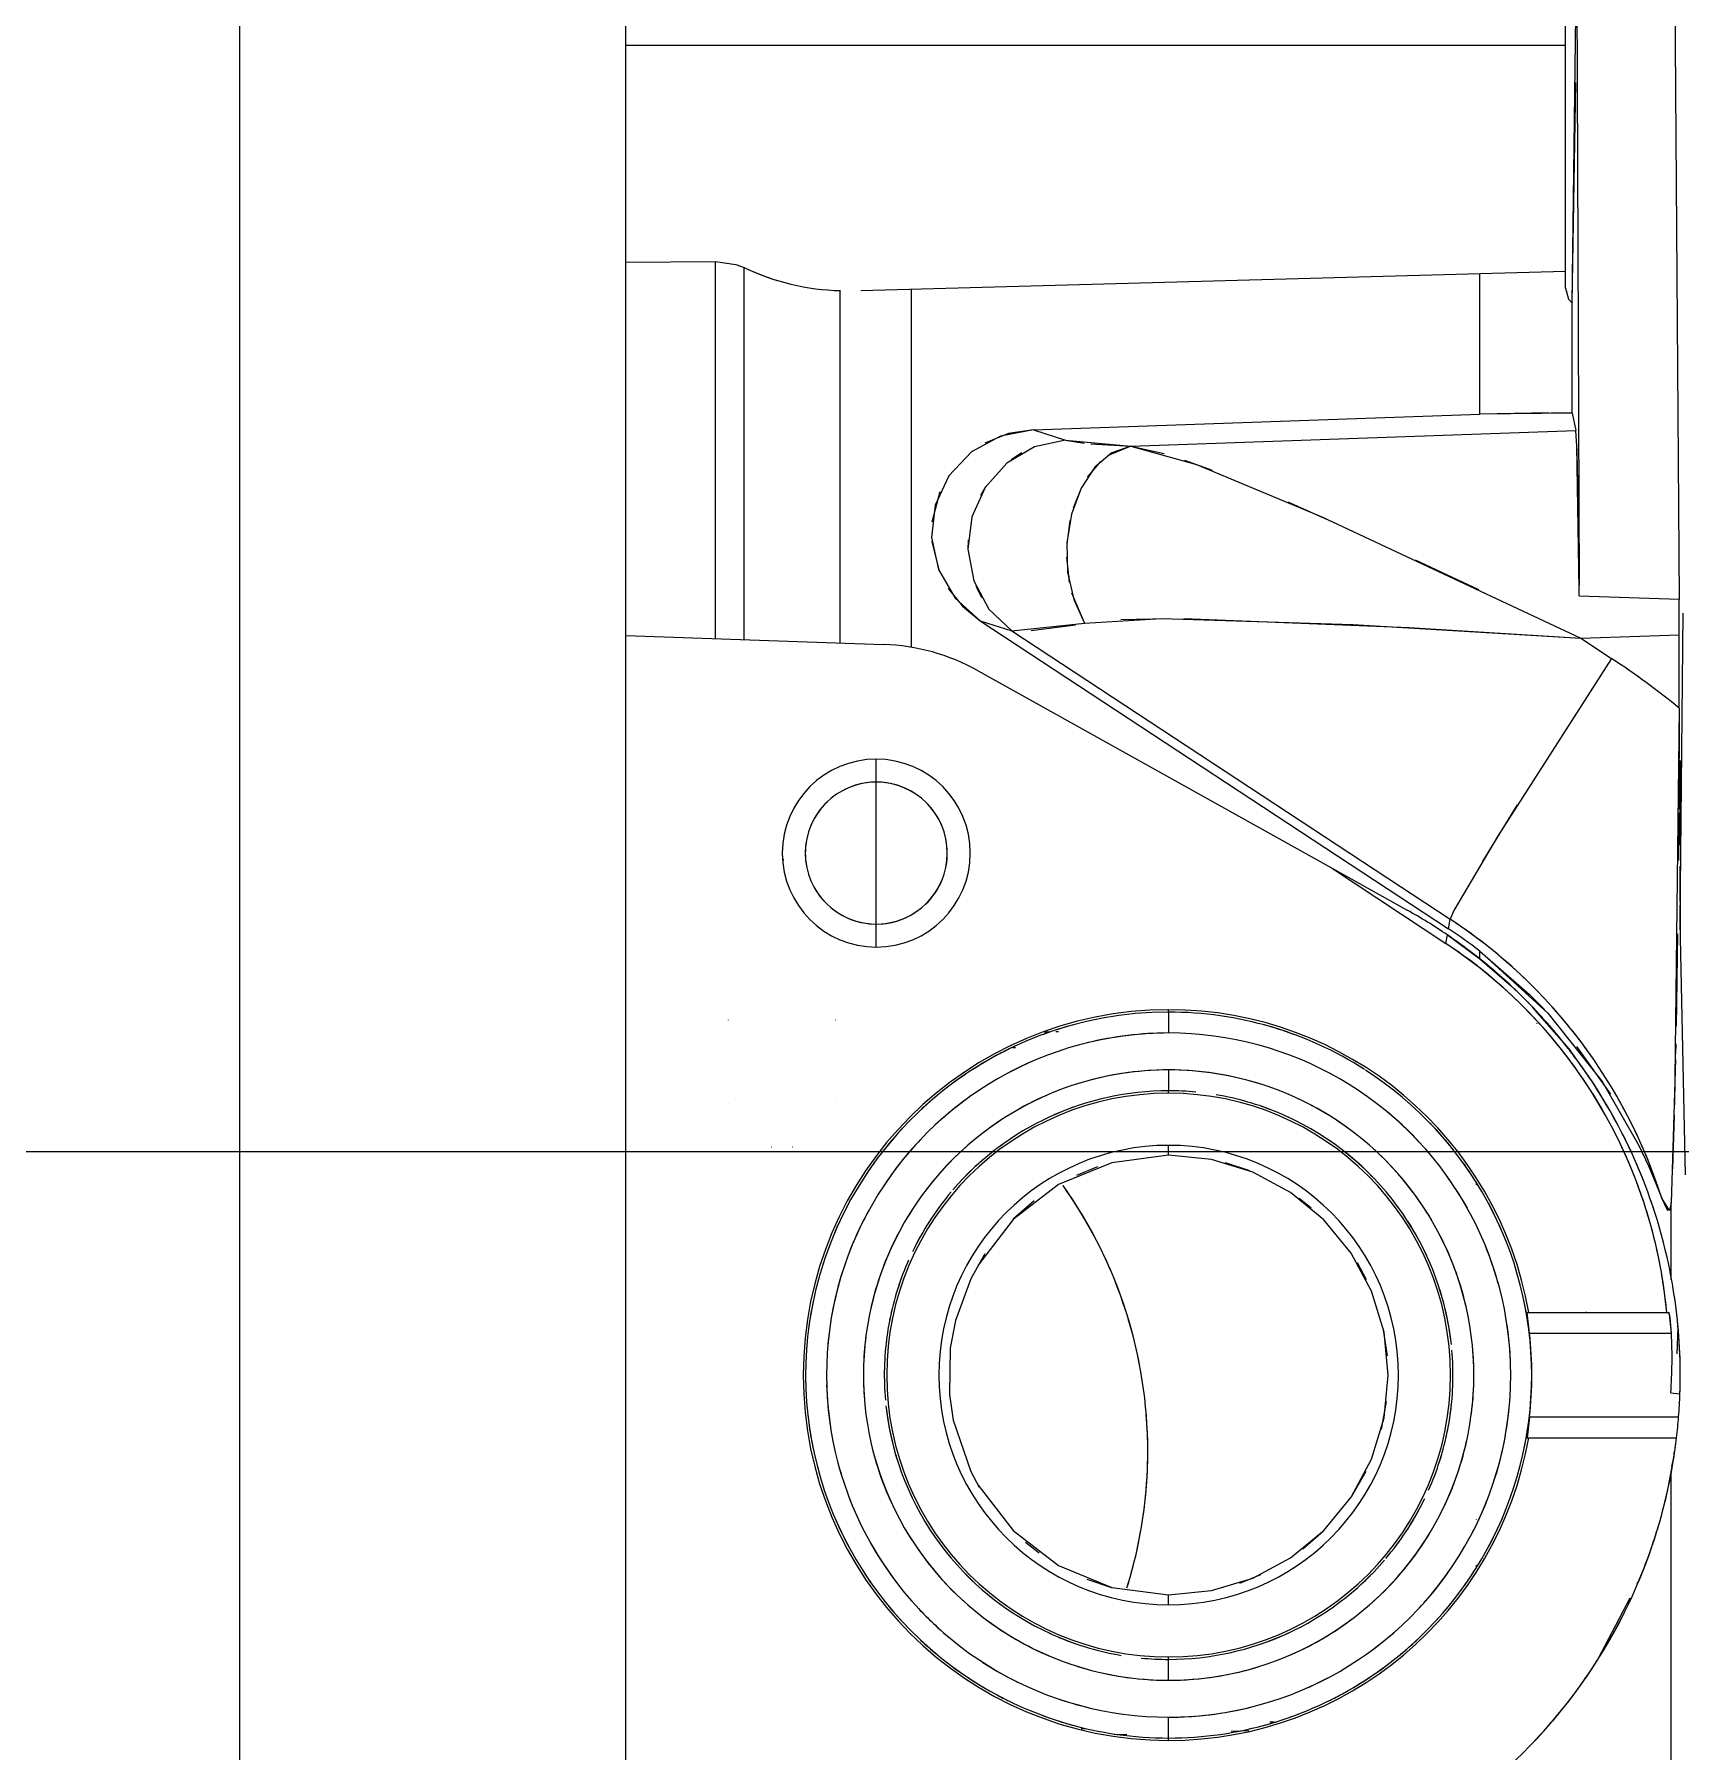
# Model space of a CAD drawing. Header units: millimetres. Extents: x 1084702 to 1166801, y 36632 to 124519.
# Drawn here: x 1103243.4 to 1103322.2, y 47803.6 to 47885.8 of the extents above; entities that cross this region are included whole.
import ezdxf

# ---------------------------------------------------------------- set-up
doc = ezdxf.new("R2010")
doc.units = ezdxf.units.MM
doc.header["$LTSCALE"] = 250
doc.linetypes.add('CENTER', pattern=[3, 2.5, -0.25, 0, -0.25])
doc.linetypes.add('DASHDOT', pattern=[1, 0.5, -0.25, 0, -0.25])
doc.layers.get('0').update_dxf_attribs({"color": 255})
doc.layers.add('%posline', color=240, linetype='Continuous')
doc.layers.add('%symbol', color=1, linetype='Continuous')
doc.styles.add('ROMANS', font='ROMANS.shx', dxfattribs={"height": 100})
doc.dimstyles.new('dott', dxfattribs={"dimscale": 100, "dimtxt": 150, "dimasz": 0.01, "dimexe": 0.5, "dimexo": 1, "dimgap": 1, "dimtad": 1, "dimdsep": 46, "dimtxsty": 'ROMANS', "dimcen": 1.5, "dimclrd": 1, "dimclre": 1, "dimclrt": 2, "dimazin": 2, "dimtfac": 1, "dimtmove": 2, "dimatfit": 3, "dimldrblk": 'DOT', "dimfxl": 1, "dimtvp": 100, "dimtolj": 1, "dimarcsym": 0})

# ---------------------------------------------------------------- blocks, each defined once
blk = doc.blocks.new('A$C64097268')
at = {"linetype": 'DASHDOT'}
blk.add_line((-2084.206, 0), (35128.703, 0), dxfattribs=at)
blk = doc.blocks.new('_Dot')
at = {"color": 0, "linetype": 'ByBlock', "lineweight": -2}
blk.add_line((-0.5, 0), (-1, 0), dxfattribs=at)
at = {"color": 0, "linetype": 'ByBlock', "const_width": 0.5}
blk.add_lwpolyline([(-0.25, 0, 1), (0.25, 0, 1)], format="xyb", close=True, dxfattribs=at)
blk = doc.blocks.new('GENERATOR-CENTER')
for p, q in [((-1564.594, -190.036), (-1564.594, 166.521)), ((-1501.108, 52.996), (-1501.108, 63.829)), ((-1501.108, 52.996), (-1501.108, 56.507)), ((-1500.562, 56.347), (-1500.453, 27.13)), ((-1500.562, 56.347), (-1500.453, 27.13)), ((-1495.878, 56.432), (-1495.655, 26.45)), ((-1495.878, 56.432), (-1495.655, 26.45)), ((-1546.108, 52.996), (-1546.108, 54.42)), ((-1546.108, 52.996), (-1546.108, 54.42)), ((-1500.778, 40.632), (-1500.61, 54.421)), ((-1546.108, 48.951), (-1546.108, 52.996)), ((-1546.108, 52.996), (-1501.108, 52.996)), ((-1546.108, 42.604), (-1546.108, 52.996)), ((-1546.108, 52.996), (-1501.108, 52.996)), ((-1501.108, 49.278), (-1501.108, 52.996)), ((-1501.108, 42.163), (-1501.108, 52.996)), ((-1500.778, 40.632), (-1500.611, 51.203)), ((-1546.108, 45.631), (-1546.108, 48.536)), ((-1501.108, 46.203), (-1501.108, 48.896)), ((-1546.108, 42.604), (-1546.108, 44.724)), ((-1501.108, 43.774), (-1501.108, 45.231)), ((-1501.108, 42.413), (-1501.108, 43.176)), ((-1546.108, 42.604), (-1541.804, 42.628)), ((-1546.108, 42.604), (-1541.804, 42.628)), ((-1546.108, 24.721), (-1546.108, 42.604)), ((-1546.108, 24.721), (-1546.108, 42.604)), ((-1541.804, 24.571), (-1541.804, 42.628)), ((-1541.804, 24.571), (-1541.804, 42.628)), ((-1541.804, 42.628), (-1540.832, 42.494)), ((-1541.804, 42.628), (-1540.832, 42.494)), ((-1540.832, 42.494), (-1540.443, 42.345)), ((-1540.832, 42.494), (-1540.443, 42.345)), ((-1540.443, 24.524), (-1540.443, 42.345)), ((-1540.443, 24.524), (-1540.443, 42.345)), ((-1534.855, 41.248), (-1501.108, 42.163)), ((-1505.212, 35.313), (-1505.212, 42.052)), ((-1505.212, 35.313), (-1505.212, 42.052)), ((-1501.108, 42.183), (-1501.108, 42.193)), ((-1501.108, 41.998), (-1501.108, 42.163)), ((-1501.108, 41.348), (-1501.108, 41.998)), ((-1501.108, 41.348), (-1501.108, 41.998)), ((-1535.832, 41.236), (-1535.831, 41.236)), ((-1535.831, 24.363), (-1535.831, 41.236)), ((-1535.831, 24.363), (-1535.831, 41.236)), ((-1535.831, 41.236), (-1535.821, 41.236)), ((-1535.831, 41.236), (-1535.819, 41.236)), ((-1532.427, 24.154), (-1532.427, 41.314)), ((-1532.427, 24.154), (-1532.427, 41.314)), ((-1501.108, 41.348), (-1500.955, 40.824)), ((-1500.955, 40.824), (-1500.777, 40.632)), ((-1500.817, 40.692), (-1500.778, 40.65)), ((-1500.778, 35.371), (-1500.778, 40.632)), ((-1500.778, 35.371), (-1500.778, 40.632)), ((-1501.897, 35.376), (-1505.212, 35.313)), ((-1500.778, 35.371), (-1505.212, 35.313)), ((-1500.778, 35.371), (-1501.775, 35.377)), ((-1500.778, 35.371), (-1500.607, 34.536)), ((-1500.778, 35.371), (-1500.607, 34.536)), ((-1526.579, 34.566), (-1528.157, 34.268)), ((-1526.579, 34.566), (-1527.783, 34.385)), ((-1526.579, 34.566), (-1505.212, 35.313)), ((-1526.579, 34.566), (-1505.212, 35.313)), ((-1526.579, 34.566), (-1525.051, 34.076)), ((-1526.579, 34.566), (-1525.051, 34.076)), ((-1528.157, 34.268), (-1529.554, 33.512)), ((-1527.783, 34.385), (-1528.904, 33.934)), ((-1526.536, 33.747), (-1527.859, 32.968)), ((-1525.051, 34.076), (-1526.536, 33.747)), ((-1525.051, 34.076), (-1521.924, 33.791)), ((-1525.051, 34.076), (-1524.148, 33.927)), ((-1523.838, 33.898), (-1521.924, 33.791)), ((-1521.924, 33.791), (-1523.042, 33.327)), ((-1521.923, 33.791), (-1522.824, 33.469)), ((-1521.924, 33.791), (-1500.607, 34.536)), ((-1521.924, 33.791), (-1500.607, 34.536)), ((-1521.924, 33.791), (-1520.327, 33.431)), ((-1521.924, 33.791), (-1518.77, 32.907)), ((-1500.545, 33.549), (-1500.607, 34.536)), ((-1500.555, 33.796), (-1500.607, 34.536)), ((-1500.453, 26.958), (-1500.555, 33.796)), ((-1529.514, 33.542), (-1530.651, 32.346)), ((-1529.554, 33.512), (-1530.634, 32.372)), ((-1527.859, 32.968), (-1528.892, 31.813)), ((-1527.135, 33.463), (-1527.647, 33.132)), ((-1523.377, 33.051), (-1524.004, 32.294)), ((-1522.824, 33.469), (-1523.639, 32.778)), ((-1519.348, 33.114), (-1518.032, 32.63)), ((-1518.77, 32.907), (-1512.769, 30.396)), ((-1500.494, 31.369), (-1500.543, 33.484)), ((-1530.634, 32.372), (-1531.292, 30.959)), ((-1523.639, 32.778), (-1524.302, 31.774)), ((-1531.066, 31.591), (-1531.446, 30.147)), ((-1528.892, 31.813), (-1529.533, 30.395)), ((-1528.871, 31.844), (-1529.122, 31.422)), ((-1524.302, 31.774), (-1524.763, 30.535)), ((-1524.283, 31.813), (-1524.683, 30.816)), ((-1531.292, 30.959), (-1531.464, 29.41)), ((-1524.763, 30.535), (-1524.983, 29.159)), ((-1514.407, 31.123), (-1512.545, 30.295)), ((-1500.462, 28.555), (-1500.492, 31.238)), ((-1529.533, 30.395), (-1529.722, 28.851)), ((-1524.835, 30.229), (-1524.988, 29.079)), ((-1512.769, 30.396), (-1500.376, 24.587)), ((-1531.464, 29.41), (-1531.134, 27.875)), ((-1531.451, 29.226), (-1531.105, 27.802)), ((-1529.722, 28.851), (-1529.439, 27.331)), ((-1529.715, 29.304), (-1529.72, 28.814)), ((-1524.983, 29.159), (-1524.947, 27.757)), ((-1524.998, 28.47), (-1524.87, 27.261)), ((-1508.306, 28.343), (-1505.276, 26.915)), ((-1507.88, 28.141), (-1507.872, 28.142)), ((-1507.88, 28.141), (-1507.872, 28.142)), ((-1500.452, 26.618), (-1500.46, 28.21)), ((-1531.134, 27.875), (-1530.333, 26.503)), ((-1529.439, 27.331), (-1528.712, 25.982)), ((-1524.947, 27.757), (-1524.656, 26.437)), ((-1524.88, 27.548), (-1524.864, 27.548)), ((-1524.88, 27.548), (-1524.864, 27.548)), ((-1530.67, 26.966), (-1529.988, 26.119)), ((-1530.333, 26.503), (-1529.14, 25.426)), ((-1529.343, 27.081), (-1529.077, 26.535)), ((-1524.753, 26.759), (-1524.15, 25.333)), ((-1524.656, 26.437), (-1524.134, 25.306)), ((-1500.449, 26.618), (-1495.664, 26.451)), ((-1495.664, 26.451), (-1495.655, 26.45)), ((-1495.664, 26.451), (-1495.655, 26.45)), ((-1495.664, 26.451), (-1495.655, 26.45)), ((-1495.659, 24.752), (-1495.664, 26.451)), ((-1495.659, 24.752), (-1495.664, 26.451)), ((-1529.988, 26.119), (-1529.14, 25.426)), ((-1528.712, 25.982), (-1527.612, 24.936)), ((-1524.134, 25.306), (-1520.455, 25.537)), ((-1522.401, 25.48), (-1520.126, 25.538)), ((-1520.455, 25.537), (-1511.285, 25.248)), ((-1519.376, 25.537), (-1508.587, 25.098)), ((-1495.609, 10.992), (-1495.472, 25.794)), ((-1546.108, 24.721), (-1533.759, 24.29)), ((-1546.108, -49.408), (-1546.108, 24.721)), ((-1546.108, 24.721), (-1533.759, 24.29)), ((-1546.108, -49.408), (-1546.108, 24.721)), ((-1529.14, 25.426), (-1506.705, 10.667)), ((-1529.14, 25.426), (-1527.612, 24.936)), ((-1529.14, 25.426), (-1527.612, 24.936)), ((-1529.14, 25.426), (-1506.705, 10.667)), ((-1527.612, 24.936), (-1524.141, 25.305)), ((-1527.612, 24.936), (-1506.623, 11.128)), ((-1527.612, 24.936), (-1506.623, 11.128)), ((-1526.69, 24.953), (-1524.575, 25.235)), ((-1524.141, 25.305), (-1524.134, 25.306)), ((-1524.138, 25.306), (-1524.134, 25.306)), ((-1511.285, 25.248), (-1500.376, 24.587)), ((-1508.587, 25.098), (-1500.376, 24.587)), ((-1500.376, 24.587), (-1495.659, 24.752)), ((-1500.376, 24.587), (-1495.659, 24.752)), ((-1495.659, 21.243), (-1495.659, 24.752)), ((-1495.659, 21.243), (-1495.659, 24.752)), ((-1500.377, 24.588), (-1500.376, 24.587)), ((-1500.376, 24.587), (-1498.896, 23.614)), ((-1500.376, 24.587), (-1498.896, 23.614)), ((-1498.896, 23.614), (-1504.322, 15.147)), ((-1529.237, 23.03), (-1512.308, 13.586)), ((-1529.237, 23.03), (-1512.308, 13.586)), ((-1495.659, 21.243), (-1495.862, 3.514)), ((-1495.659, 21.243), (-1495.675, 16.4)), ((-1534.108, 17.696), (-1534.108, 18.796)), ((-1534.108, 17.696), (-1534.108, 18.796)), ((-1495.617, 14.673), (-1495.596, 18.729)), ((-1534.108, 14.296), (-1534.108, 17.696)), ((-1534.108, 14.296), (-1534.108, 17.696)), ((-1503.412, 16.605), (-1505.102, 13.873)), ((-1495.676, 16.223), (-1495.694, 13.94)), ((-1504.322, 15.147), (-1506.445, 11.543)), ((-1538.587, 13.996), (-1538.528, 13.996)), ((-1538.587, 13.996), (-1538.528, 13.996)), ((-1534.108, 10.896), (-1534.108, 14.296)), ((-1534.108, 10.896), (-1534.108, 14.296)), ((-1512.308, 13.586), (-1508.686, 11.566)), ((-1512.308, 13.586), (-1506.831, 9.968)), ((-1512.308, 13.586), (-1508.686, 11.566)), ((-1512.308, 13.586), (-1506.831, 9.968)), ((-1495.605, 10.274), (-1495.617, 13.674)), ((-1506.445, 11.543), (-1506.623, 11.128)), ((-1534.108, 9.796), (-1534.108, 10.896)), ((-1534.108, 9.796), (-1534.108, 10.896)), ((-1506.705, 10.667), (-1506.623, 11.128)), ((-1506.705, 10.667), (-1506.623, 11.128)), ((-1495.353, -1.107), (-1495.609, 10.992)), ((-1506.831, 9.968), (-1506.758, 10.375)), ((-1506.831, 9.968), (-1506.758, 10.375)), ((-1506.758, 10.375), (-1505.212, 9.235)), ((-1495.735, 10.428), (-1495.809, 6.011)), ((-1505.212, 9.236), (-1505.212, 9.603)), ((-1505.212, 9.236), (-1505.212, 9.603)), ((-1505.212, 9.603), (-1502.823, 7.529)), ((-1505.212, 9.603), (-1501.952, 6.637)), ((-1505.212, 9.235), (-1503.692, 7.922)), ((-1502.823, 7.529), (-1502.097, 6.791)), ((-1520.108, 6.68), (-1520.108, 6.796)), ((-1520.108, 6.68), (-1520.108, 6.796)), ((-1520.108, 6.68), (-1520.108, 5.68)), ((-1520.108, 6.68), (-1520.108, 5.68)), ((-1502.93, 7.179), (-1502.872, 7.113)), ((-1502.707, 6.924), (-1500.95, 4.914)), ((-1501.952, 6.637), (-1499.355, 3.359)), ((-1541.19, 6.296), (-1541.187, 6.296)), ((-1541.187, 6.296), (-1541.183, 6.312)), ((-1536.058, 6.315), (-1536.052, 6.296)), ((-1536.052, 6.296), (-1536.05, 6.296)), ((-1502.499, 6.146), (-1502.462, 6.147)), ((-1502.034, 6.154), (-1502.032, 6.154)), ((-1527.587, 4.992), (-1527.448, 4.987)), ((-1527.587, 4.992), (-1527.448, 4.987)), ((-1526.071, 5.735), (-1525.801, 5.739)), ((-1525.513, 5.744), (-1525.383, 5.747)), ((-1500.575, 5.033), (-1498.955, 2.744)), ((-1495.826, 5.157), (-1495.836, 4.688)), ((-1500.95, 4.914), (-1499.722, 3.184)), ((-1495.842, 4.409), (-1496.049, -2.454)), ((-1520.108, 3.912), (-1520.108, 2.913)), ((-1520.108, 3.912), (-1520.108, 2.913)), ((-1499.355, 3.359), (-1497.59, 0.295)), ((-1495.862, 3.514), (-1495.893, 2.244)), ((-1520.108, 2.796), (-1520.108, 2.913)), ((-1520.108, 2.796), (-1520.108, 2.913)), ((-1499.722, 3.184), (-1499.7, 3.138)), ((-1541.19, 2.296), (-1541.187, 2.296)), ((-1536.052, 2.296), (-1536.05, 2.296)), ((-1495.906, 1.738), (-1495.983, -0.825)), ((-2671.228, 0), (-1337.608, 0)), ((-2671.228, 0), (-1337.608, 0)), ((-1539.136, 0.233), (-1539.12, 0.229)), ((-1538.12, 0.229), (-1538.102, 0.234)), ((-1520.108, -0.176), (-1520.108, 0.3)), ((-1520.108, -0.176), (-1520.108, 0.3)), ((-1497.59, 0.295), (-1497.118, -0.717)), ((-1495.979, 0.39), (-1495.985, 0.387)), ((-1522.835, -0.531), (-1525.377, -1.581)), ((-1523.513, -0.737), (-1524.527, -1.142)), ((-1520.108, -0.176), (-1522.835, -0.531)), ((-1518.056, -0.38), (-1520.108, -0.176)), ((-1516.083, -0.981), (-1518.056, -0.38)), ((-1516.22, -0.925), (-1517.384, -0.538)), ((-1497.135, -0.679), (-1496.892, -1.241)), ((-1497.116, -0.722), (-1496.492, -2.237)), ((-1525.377, -1.581), (-1527.56, -3.254)), ((-1514.266, -1.954), (-1516.083, -0.981)), ((-1505.369, -1.599), (-1505.369, -1.476)), ((-1505.369, -1.599), (-1505.369, -1.476)), ((-1497.539, -0.971), (-1497.381, -1.387)), ((-1526.548, -2.365), (-1527.534, -3.228)), ((-1512.672, -3.264), (-1514.266, -1.954)), ((-1513.278, -2.703), (-1513.861, -2.239)), ((-1497.008, -2.371), (-1497.005, -2.382)), ((-1497.008, -2.371), (-1497.005, -2.382)), ((-1497.008, -2.374), (-1497.005, -2.382)), ((-1496.493, -2.234), (-1496.493, -2.236)), ((-1496.493, -2.234), (-1496.492, -2.237)), ((-1496.118, -2.822), (-1496.492, -2.237)), ((-1496.226, -2.8), (-1496.492, -2.237)), ((-1496.205, -2.822), (-1496.492, -2.237)), ((-1496.049, -2.454), (-1496.118, -2.822)), ((-1496.049, -6.125), (-1496.049, -2.454)), ((-1496.049, -6.125), (-1496.049, -2.454)), ((-1527.56, -3.254), (-1529.236, -5.434)), ((-1511.365, -4.859), (-1512.672, -3.264)), ((-1496.205, -2.822), (-1496.224, -2.801)), ((-1528.904, -4.897), (-1529.584, -6.088)), ((-1510.393, -6.678), (-1511.365, -4.859)), ((-1510.634, -6.14), (-1511.069, -5.328)), ((-1529.584, -6.088), (-1530.319, -8.085)), ((-1509.795, -8.651), (-1510.393, -6.678)), ((-1530.318, -8.085), (-1530.571, -9.418)), ((-1502.938, -7.704), (-1502.868, -7.704)), ((-1502.938, -7.704), (-1502.868, -7.704)), ((-1502.829, -8.704), (-1502.938, -7.704)), ((-1502.829, -8.704), (-1502.893, -8.169)), ((-1502.868, -7.704), (-1496.258, -7.704)), ((-1502.868, -7.704), (-1496.258, -7.704)), ((-1500.101, -7.699), (-1500.1, -7.677)), ((-1496.258, -7.704), (-1496.153, -7.704)), ((-1496.258, -7.704), (-1496.153, -7.704)), ((-1496.258, -7.704), (-1496.153, -7.704)), ((-1496.126, -7.78), (-1496.153, -7.704)), ((-1496.098, -7.941), (-1496.153, -7.704)), ((-1496.03, -8.704), (-1496.126, -7.78)), ((-1496.03, -8.704), (-1496.097, -7.948)), ((-1509.634, -9.783), (-1509.82, -8.53)), ((-1509.593, -10.704), (-1509.795, -8.651)), ((-1502.829, -8.704), (-1496.03, -8.704)), ((-1502.829, -8.704), (-1496.03, -8.704)), ((-1495.751, -9.682), (-1495.711, -8.416)), ((-1530.571, -9.418), (-1530.608, -11.631)), ((-1509.795, -12.756), (-1509.593, -10.704)), ((-1530.608, -11.63), (-1530.425, -12.868)), ((-1509.922, -13.314), (-1509.67, -11.975)), ((-1496.061, -11.551), (-1495.624, -11.597)), ((-1496.061, -11.551), (-1495.624, -11.597)), ((-1495.626, -11.627), (-1495.625, -11.628)), ((-1495.625, -11.628), (-1495.623, -11.577)), ((-1495.625, -11.628), (-1495.624, -11.597)), ((-1495.625, -11.628), (-1495.624, -11.597)), ((-1530.425, -12.867), (-1529.582, -15.322)), ((-1510.393, -14.73), (-1509.795, -12.756)), ((-1502.829, -12.704), (-1502.938, -13.704)), ((-1502.829, -12.704), (-1502.893, -13.239)), ((-1502.829, -12.704), (-1495.687, -12.704)), ((-1502.829, -12.704), (-1495.687, -12.704)), ((-1495.73, -13.181), (-1495.725, -13.142)), ((-1502.938, -13.704), (-1502.868, -13.704)), ((-1502.938, -13.704), (-1502.868, -13.704)), ((-1502.868, -13.704), (-1495.785, -13.704)), ((-1502.868, -13.704), (-1495.786, -13.704)), ((-1495.907, -14.595), (-1495.825, -13.941)), ((-1511.365, -16.549), (-1510.393, -14.73)), ((-1496.186, -16.101), (-1495.907, -14.595)), ((-1496.017, -15.081), (-1495.907, -14.595)), ((-1495.907, -14.595), (-1495.901, -14.389)), ((-1529.582, -15.322), (-1529.176, -16.075)), ((-1511.33, -16.496), (-1510.65, -15.302)), ((-1496.049, -50.282), (-1496.049, -15.362)), ((-1496.049, -50.282), (-1496.049, -15.362)), ((-1529.236, -15.973), (-1527.56, -18.154)), ((-1496.186, -16.103), (-1496.186, -16.1)), ((-1512.672, -18.144), (-1511.365, -16.549)), ((-1505.369, -17.619), (-1505.369, -17.61)), ((-1505.369, -17.619), (-1505.369, -17.61)), ((-1527.56, -18.154), (-1525.377, -19.826)), ((-1526.965, -18.704), (-1526.314, -19.218)), ((-1514.266, -19.453), (-1512.672, -18.144)), ((-1513.677, -19.029), (-1512.692, -18.163)), ((-1516.083, -20.427), (-1514.266, -19.453)), ((-1525.377, -19.826), (-1522.835, -20.876)), ((-1524.021, -20.483), (-1522.838, -20.875)), ((-1518.056, -21.027), (-1516.083, -20.427)), ((-1516.706, -20.663), (-1515.692, -20.255)), ((-1505.369, -19.947), (-1505.369, -19.808)), ((-1505.369, -19.947), (-1505.369, -19.808)), ((-1497.668, -20.707), (-1497.584, -20.545)), ((-1522.835, -20.876), (-1520.108, -21.232)), ((-1520.108, -21.232), (-1518.056, -21.027)), ((-1520.108, -21.707), (-1520.108, -21.232)), ((-1520.108, -21.707), (-1520.108, -21.232)), ((-1499.537, -24.302), (-1498.013, -21.371)), ((-1520.108, -24.32), (-1520.108, -24.204)), ((-1520.108, -24.32), (-1520.108, -24.204)), ((-1520.108, -25.32), (-1520.108, -24.32)), ((-1520.108, -25.32), (-1520.108, -24.32)), ((-1520.108, -28.087), (-1520.108, -27.088)), ((-1520.108, -28.087), (-1520.108, -27.088)), ((-1501.378, -26.833), (-1501.377, -26.833)), ((-1524.292, -27.634), (-1524.116, -27.627)), ((-1524.292, -27.634), (-1524.116, -27.627)), ((-1522.115, -27.913), (-1522.716, -27.931)), ((-1522.115, -27.913), (-1522.716, -27.931)), ((-1516.268, -27.745), (-1517.111, -27.769)), ((-1516.268, -27.745), (-1517.111, -27.769)), ((-1515.269, -27.318), (-1515.053, -27.311)), ((-1515.269, -27.318), (-1515.053, -27.311)), ((-1520.108, -28.204), (-1520.108, -28.087)), ((-1520.108, -28.204), (-1520.108, -28.087))]:
    blk.add_line(p, q)
for centre, radius, start, end in [((-1535.56, 52.507), 11.274, 244.33664, 252.98657), ((-1535.56, 52.507), 11.274, 244.33641, 268.62621), ((-1534.109, 14.295), 10.001, 60.84887, 87.99821), ((-1520.923, -9.865), 40.075, 50.91854, 56.65732), ((-1520.923, -9.865), 40.075, 50.91854, 56.65732), ((-1534.108, 14.296), 4.5, 90, 270), ((-1534.108, 14.296), 4.5, 90, 270), ((-1534.108, 14.296), 4.5, 270, 90), ((-1534.108, 14.296), 4.5, 270, 90), ((-1534.108, 14.296), 3.4, 90.00078, 269.99922), ((-1534.108, 14.296), 3.4, 90.00078, 123.35112), ((-1534.108, 14.296), 3.4, 56.2711, 89.99922), ((-1534.108, 14.296), 3.4, 270.00078, 89.99922), ((-1534.108, 14.296), 3.4, 133.57892, 157.39704), ((-1534.108, 14.296), 3.4, 133.87129, 156.89652), ((-1534.108, 14.296), 3.4, 133.87129, 156.89652), ((-1534.108, 14.296), 3.4, 23.10316, 46.8616), ((-1534.108, 14.296), 3.4, 169.12818, 190.87182), ((-1534.108, 14.296), 3.4, 169.12818, 190.87182), ((-1534.108, 14.296), 3.4, 169.75973, 190.70217), ((-1534.108, 14.296), 3.4, 349.12818, 10.87182), ((-1534.108, 14.296), 3.4, 349.12818, 10.87182), ((-1534.108, 14.296), 3.4, 349.75973, 10.70217), ((-1534.108, 14.296), 3.4, 203.10316, 226.8616), ((-1534.108, 14.296), 3.4, 313.57892, 337.39704), ((-1534.108, 14.296), 3.4, 313.87129, 336.89652), ((-1534.108, 14.296), 3.4, 313.87129, 336.89652), ((-1521.107, -10.702), 25.497, 55.75291, 60.84742), ((-1521.107, -10.702), 25.497, 55.75282, 60.84742), ((-1534.108, 14.296), 3.4, 236.2711, 269.99922), ((-1534.108, 14.296), 3.4, 270.00078, 303.35112), ((-1520.434, -9.863), 25.127, 17.66672, 56.65562), ((-1520.434, -9.863), 25.127, 45.42855, 56.65562), ((-1519.937, -9.873), 23.778, 5.23467, 56.55331), ((-1519.937, -9.873), 23.778, 30.11269, 56.55331), ((-1521.108, -10.703), 25.499, 44.36584, 55.75334), ((-1521.108, -10.703), 25.499, 44.37537, 55.75223), ((-1520.202, -9.848), 24.556, 52.37968, 56.65972), ((-1520.202, -9.848), 24.556, 52.37968, 56.65972), ((-1521.119, -10.725), 25.524, 53.484, 53.98453), ((-1521.119, -10.725), 25.524, 53.47294, 53.97648), ((-1521.119, -10.725), 25.524, 51.44801, 51.47362), ((-1521.108, -10.704), 25.5, 51.4178, 51.43654), ((-1521.108, -10.704), 25.5, 47.61318, 49.63579), ((-1521.108, -10.704), 25.5, 45.36043, 46.92174), ((-1520.108, -10.704), 17.5, 90, 270), ((-1520.108, -10.704), 17.5, 90, 270), ((-1520.109, -10.704), 17.384, 89.99915, 171.79539), ((-1520.108, -10.704), 17.5, 9.87089, 90), ((-1520.108, -10.704), 17.5, 9.87089, 90), ((-1520.108, -10.704), 17.384, 57.34965, 90.00085), ((-1521.108, -10.703), 25.499, 37.83404, 44.37214), ((-1520.434, -9.863), 25.127, 34.13569, 41.84117), ((-1520.109, -10.704), 17.384, 105.14206, 110.34276), ((-1520.108, -10.704), 17.384, 69.65732, 74.85791), ((-1521.108, -10.704), 25.5, 39.91731, 41.50536), ((-1520.109, -10.704), 16.384, 89.99977, 270.00023), ((-1520.109, -10.704), 16.384, 89.99977, 103.83394), ((-1520.108, -10.704), 16.384, 89.99176, 90.00044), ((-1520.108, -10.704), 16.384, 269.99977, 90.00023), ((-1521.108, -10.703), 25.499, 32.77864, 38.10304), ((-1520.109, -10.704), 17.384, 120.4717, 126.27335), ((-1520.109, -10.704), 17.384, 116.04985, 118.28696), ((-1520.109, -10.704), 16.384, 113.72111, 117.73188), ((-1521.108, -10.703), 25.499, 25.01691, 37.67527), ((-1521.108, -10.704), 25.5, 37.02088, 37.0713), ((-1520.109, -10.704), 14.616, 89.99978, 270.00022), ((-1520.109, -10.704), 14.616, 89.99978, 107.80597), ((-1520.108, -10.704), 14.616, 71.97591, 90.00022), ((-1520.108, -10.704), 14.616, 269.99978, 90.00022), ((-1520.108, -10.704), 17.384, 302.76157, 57.19148), ((-1520.108, -10.704), 13.5, 90, 270), ((-1520.108, -10.704), 13.5, 90, 270), ((-1520.109, -10.704), 17.384, 129.71645, 131.48871), ((-1520.109, -10.704), 16.384, 125.22241, 131.68047), ((-1520.109, -10.704), 13.616, 89.99915, 139.37349), ((-1520.109, -10.704), 14.616, 112.87823, 126.83597), ((-1520.108, -10.704), 13.616, 84.48784, 90.00085), ((-1520.108, -10.704), 13.5, 270, 90), ((-1520.108, -10.704), 13.5, 270, 90), ((-1520.108, -10.704), 13.616, 67.30118, 80.36306), ((-1520.108, -10.704), 14.616, 53.18701, 67.0353), ((-1521.108, -10.703), 25.499, 25.00323, 32.62533), ((-1520.434, -9.863), 25.127, 22.09841, 29.98172), ((-1520.109, -10.704), 17.384, 131.60313, 133.10071), ((-1520.109, -10.704), 13.616, 109.08994, 114.92146), ((-1520.108, -10.704), 13.616, 65.0785, 70.91006), ((-1520.108, -10.704), 13.616, 7.25289, 65.56668), ((-1520.108, -10.704), 16.384, 43.01324, 50.11926), ((-1519.937, -9.873), 23.778, 23.72392, 30.10628), ((-1521.108, -10.704), 25.5, 26.17184, 29.40409), ((-1520.109, -10.704), 17.384, 135.99544, 141.74814), ((-1520.108, -10.704), 17.384, 38.25184, 44.00457), ((-1520.109, -10.704), 16.384, 136.4859, 145.56484), ((-1520.109, -10.704), 14.616, 131.47205, 149.27768), ((-1520.108, -10.704), 11.003, 90, 270), ((-1520.108, -10.704), 11.003, 90, 270), ((-1520.109, -10.704), 13.616, 128.1345, 135.65316), ((-1520.109, -10.704), 13.616, 125.47254, 126.27661), ((-1520.108, -10.704), 11.003, 270, 90), ((-1520.108, -10.704), 11.003, 270, 90), ((-1520.108, -10.704), 13.616, 53.72339, 55.42585), ((-1520.108, -10.704), 13.616, 44.34684, 51.8655), ((-1520.108, -10.704), 14.616, 30.45503, 48.28578), ((-1521.108, -10.704), 25.5, 22.43751, 26.31863), ((-1521.108, -10.703), 25.499, 11.97652, 25.00836), ((-1520.109, -10.704), 17.384, 144.23245, 145.40094), ((-1520.108, -10.704), 17.384, 32.55923, 35.76751), ((-1519.937, -9.873), 23.778, 18.28793, 23.72112), ((-1520.109, -10.704), 17.384, 145.41714, 147.44083), ((-1543.073, -14.347), 21.965, 0, 35.38648), ((-1543.073, -14.347), 21.965, 27.94852, 35.38197), ((-1543.073, -14.347), 21.965, 34.99653, 35.37541), ((-1543.073, -14.347), 21.965, 0, 35.37489), ((-1520.108, -10.704), 16.384, 29.18791, 36.27403), ((-1520.109, -10.704), 13.616, 139.84973, 153.22049), ((-1520.109, -10.704), 13.616, 142.68459, 145.05536), ((-1519.937, -9.873), 23.778, 11.50014, 18.28026), ((-1521.108, -10.704), 25.5, 19.05751, 19.0723), ((-1521.108, -10.704), 25.5, 17.98128, 19.05078), ((-1520.109, -10.704), 17.384, 151.72989, 157.14472), ((-1520.109, -10.704), 16.384, 151.11592, 159.37692), ((-1520.108, -10.704), 13.616, 34.94463, 34.96959), ((-1520.108, -10.704), 17.384, 22.85525, 28.27017), ((-1521.108, -10.704), 25.5, 17.47768, 17.85581), ((-1520.109, -10.704), 14.616, 152.59986, 167.46162), ((-1520.109, -10.704), 13.616, 147.21652, 154.29773), ((-1543.073, -14.347), 21.965, 28.37119, 28.68384), ((-1543.073, -14.347), 21.965, 22.99154, 28.3501), ((-1520.108, -10.704), 13.616, 24.84986, 32.78347), ((-1520.108, -10.704), 14.616, 12.93168, 27.9724), ((-1520.109, -10.704), 17.384, 159.08511, 159.95464), ((-1520.108, -10.704), 16.384, 15.53387, 22.35816), ((-1520.109, -10.704), 16.384, 160.88901, 174.67726), ((-1520.109, -10.704), 13.616, 156.12195, 168.88868), ((-1519.937, -9.873), 23.778, 5.23467, 11.49566), ((-1521.108, -10.703), 25.499, 7.75215, 11.96516), ((-1520.109, -10.704), 13.616, 159.12555, 163.86575), ((-1520.108, -10.704), 13.616, 16.13423, 17.68065), ((-1520.109, -10.704), 17.384, 168.42504, 172.45609), ((-1520.108, -10.704), 17.384, 7.54389, 11.57505), ((-1521.108, -10.703), 25.499, 358.20758, 7.75685), ((-1521.108, -10.703), 25.499, 357.99177, 7.74832), ((-1520.109, -10.704), 13.616, 166.43974, 174.32597), ((-1543.073, -14.347), 21.965, 10.89227, 16.78035), ((-1520.108, -10.704), 13.616, 6.18702, 13.56025), ((-1521.111, -10.707), 25.503, 3.43939, 5.74701), ((-1520.109, -10.704), 17.384, 171.83573, 237.22214), ((-1520.109, -10.704), 14.616, 172.73322, 184.67659), ((-1520.109, -10.704), 13.616, 172.10381, 185.03864), ((-1520.108, -10.704), 16.384, 1.64768, 8.44288), ((-1520.108, -10.704), 17.395, 353.39788, 6.60213), ((-1520.108, -10.704), 17.395, 353.39788, 6.60212), ((-1520.038, -9.869), 24.036, 355.98741, 2.77965), ((-1520.038, -9.869), 24.036, 355.98741, 2.77965), ((-1520.108, -10.704), 13.616, 352.10381, 5.03864), ((-1520.108, -10.704), 14.616, 352.73322, 4.67659), ((-1521.111, -10.707), 25.503, 0.17396, 2.30717), ((-1520.109, -10.704), 13.616, 177.45171, 182.17265), ((-1520.108, -10.704), 13.616, 357.45173, 2.17267), ((-1520.109, -10.704), 16.384, 181.64768, 188.44288), ((-1520.109, -10.704), 13.616, 186.18702, 193.56025), ((-1520.108, -10.704), 13.616, 346.43974, 354.32599), ((-1520.108, -10.704), 16.384, 340.889, 354.67726), ((-1521.112, -10.708), 25.503, 355.51169, 358.00208), ((-1521.112, -10.708), 25.503, 355.51169, 358.00208), ((-1520.109, -10.704), 17.384, 187.54389, 191.57505), ((-1520.109, -10.704), 13.616, 187.25289, 245.56668), ((-1543.073, -14.347), 21.965, 0, 4.57226), ((-1520.108, -10.704), 17.384, 348.42504, 352.45609), ((-1521.121, -10.702), 25.513, 353.24299, 355.49977), ((-1521.121, -10.702), 25.513, 353.24299, 355.49977), ((-1520.109, -10.704), 14.616, 192.93168, 207.9724), ((-1520.108, -10.704), 17.5, 270, 350.12913), ((-1520.108, -10.704), 17.5, 270, 350.12911), ((-1520.108, -10.704), 13.616, 336.12195, 348.88868), ((-1520.108, -10.704), 14.616, 332.59986, 347.46162), ((-1521.093, -10.709), 25.485, 323.3629, 353.25181), ((-1521.093, -10.709), 25.485, 323.3629, 353.25186), ((-1520.109, -10.704), 13.616, 196.13423, 197.68065), ((-1543.073, -14.347), 21.965, 342.65044, 0), ((-1543.073, -14.347), 21.965, 346.99278, 0), ((-1520.108, -10.704), 13.616, 339.12555, 343.86575), ((-1520.109, -10.704), 16.384, 195.53387, 202.35816), ((-1521.108, -10.704), 25.5, 341.30093, 347.55333), ((-1521.108, -10.704), 25.5, 347.72245, 347.78002), ((-1521.111, -10.707), 25.503, 347.78553, 347.79839), ((-1520.109, -10.704), 17.384, 200.04545, 200.91486), ((-1520.108, -10.704), 13.616, 319.84973, 333.22049), ((-1520.108, -10.704), 13.616, 327.21652, 334.29773), ((-1520.108, -10.704), 16.384, 331.1159, 339.37692), ((-1520.109, -10.704), 17.384, 202.85525, 208.27017), ((-1520.108, -10.704), 17.384, 331.72989, 337.14472), ((-1520.109, -10.704), 16.384, 209.18791, 216.27403), ((-1520.109, -10.704), 14.616, 210.45503, 228.28578), ((-1520.109, -10.704), 13.616, 214.94463, 214.96959), ((-1543.073, -14.347), 21.965, 347.98763, 347.99931), ((-1520.108, -10.704), 14.616, 311.47205, 329.27768), ((-1520.108, -10.704), 13.616, 322.68459, 325.05536), ((-1521.108, -10.704), 25.5, 341.29201, 342.70186), ((-1520.108, -10.704), 13.616, 269.99915, 319.37349), ((-1521.108, -10.704), 25.5, 337.29778, 341.14237), ((-1520.109, -10.704), 17.384, 212.55923, 215.76751), ((-1520.109, -10.704), 13.616, 224.34684, 231.8655), ((-1543.073, -14.347), 21.965, 342.65001, 345.68523), ((-1520.108, -10.704), 13.616, 308.1345, 315.65316), ((-1520.108, -10.704), 16.384, 316.48589, 325.56484), ((-1520.108, -10.704), 17.384, 324.23245, 327.44083), ((-1543.073, -14.347), 21.965, 342.64877, 342.90675), ((-1520.109, -10.704), 17.384, 218.25184, 224.00457), ((-1520.109, -10.704), 16.384, 223.01324, 230.11926), ((-1520.109, -10.704), 13.616, 233.72339, 235.42585), ((-1520.108, -10.704), 13.616, 305.47254, 306.27661), ((-1520.108, -10.704), 17.384, 315.99544, 321.74814), ((-1521.108, -10.704), 25.5, 329.13829, 333.34559), ((-1520.109, -10.704), 14.616, 233.18701, 247.0353), ((-1520.108, -10.704), 14.616, 292.87823, 306.83597), ((-1520.108, -10.704), 16.384, 305.22241, 311.68047), ((-1520.109, -10.704), 17.384, 226.8993, 230.28355), ((-1520.109, -10.704), 13.616, 245.0785, 250.91006), ((-1520.109, -10.704), 13.616, 247.30118, 260.36306), ((-1520.108, -10.704), 13.616, 289.08994, 294.92146), ((-1520.108, -10.704), 17.384, 309.71645, 313.10071), ((-1520.109, -10.704), 16.384, 237.1168, 243.93261), ((-1520.109, -10.704), 14.616, 251.97591, 270.00022), ((-1520.109, -10.704), 13.616, 264.48784, 270.00085), ((-1520.108, -10.704), 14.616, 269.99978, 287.80597), ((-1521.108, -10.704), 25.5, 323.37302, 327.77191), ((-1520.109, -10.704), 17.384, 233.72666, 239.52828), ((-1520.109, -10.704), 17.384, 237.33416, 270.00085), ((-1520.108, -10.704), 17.384, 269.99915, 302.69867), ((-1520.108, -10.704), 16.384, 293.72111, 297.73188), ((-1520.108, -10.704), 17.384, 300.4717, 306.27335), ((-1520.109, -10.704), 17.384, 241.71302, 243.95022), ((-1520.109, -10.704), 16.384, 251.13871, 257.82747), ((-1521.108, -10.704), 25.5, 289.09405, 323.37311), ((-1521.108, -10.704), 25.5, 289.09405, 323.37311), ((-1520.108, -10.704), 17.384, 296.04985, 298.28696), ((-1521.099, -10.713), 25.487, 315.86932, 323.3771), ((-1520.109, -10.704), 17.384, 249.65732, 254.85791), ((-1520.109, -10.704), 16.384, 269.9924, 270.00023), ((-1520.108, -10.704), 16.384, 269.99956, 283.83394), ((-1520.108, -10.704), 17.384, 285.14206, 290.34276)]:
    blk.add_arc(centre, radius, start, end)
blk = doc.blocks.new('BL_1-deck_B4_2')
blk.add_blockref('GENERATOR-CENTER', (87054.781, 16083.831))

msp = doc.modelspace()

# ---------------------------------------------------------------- hatches: boundary and pattern name
at = {"layer": '%symbol', "true_color": 0x939598}
h = msp.add_hatch(dxfattribs=at)
h.set_pattern_fill('ANSI31', color=252, scale=100)
h.paths.add_polyline_path([(1097892.605, 52632.31), (1097892.605, 43032.31), (1109392.605, 43032.31), (1109392.605, 52632.31)])

# ---------------------------------------------------------------- block references
for name, p in [('BL_1-deck_B4_2', (1017763.013, 31748.48)), ('A$C64097268', (1092392.605, 47832.31))]:
    msp.add_blockref(name, p)
at = {"linetype": 'CENTER'}
msp.add_blockref('A$C64097268', (1092392.605, 47832.31), dxfattribs=at)

# ---------------------------------------------------------------- leaders
at = {"layer": '%posline', "linetype": 'ByBlock'}
msp.add_leader([(1105977.012, 46518.412), (1099711.3, 53457.361)], dimstyle='dott', override={"dimasz": 2, "dimgap": 1, "dimtad": 0, "dimclrd": 256}, dxfattribs=at)

doc.saveas('drawing.dxf')
